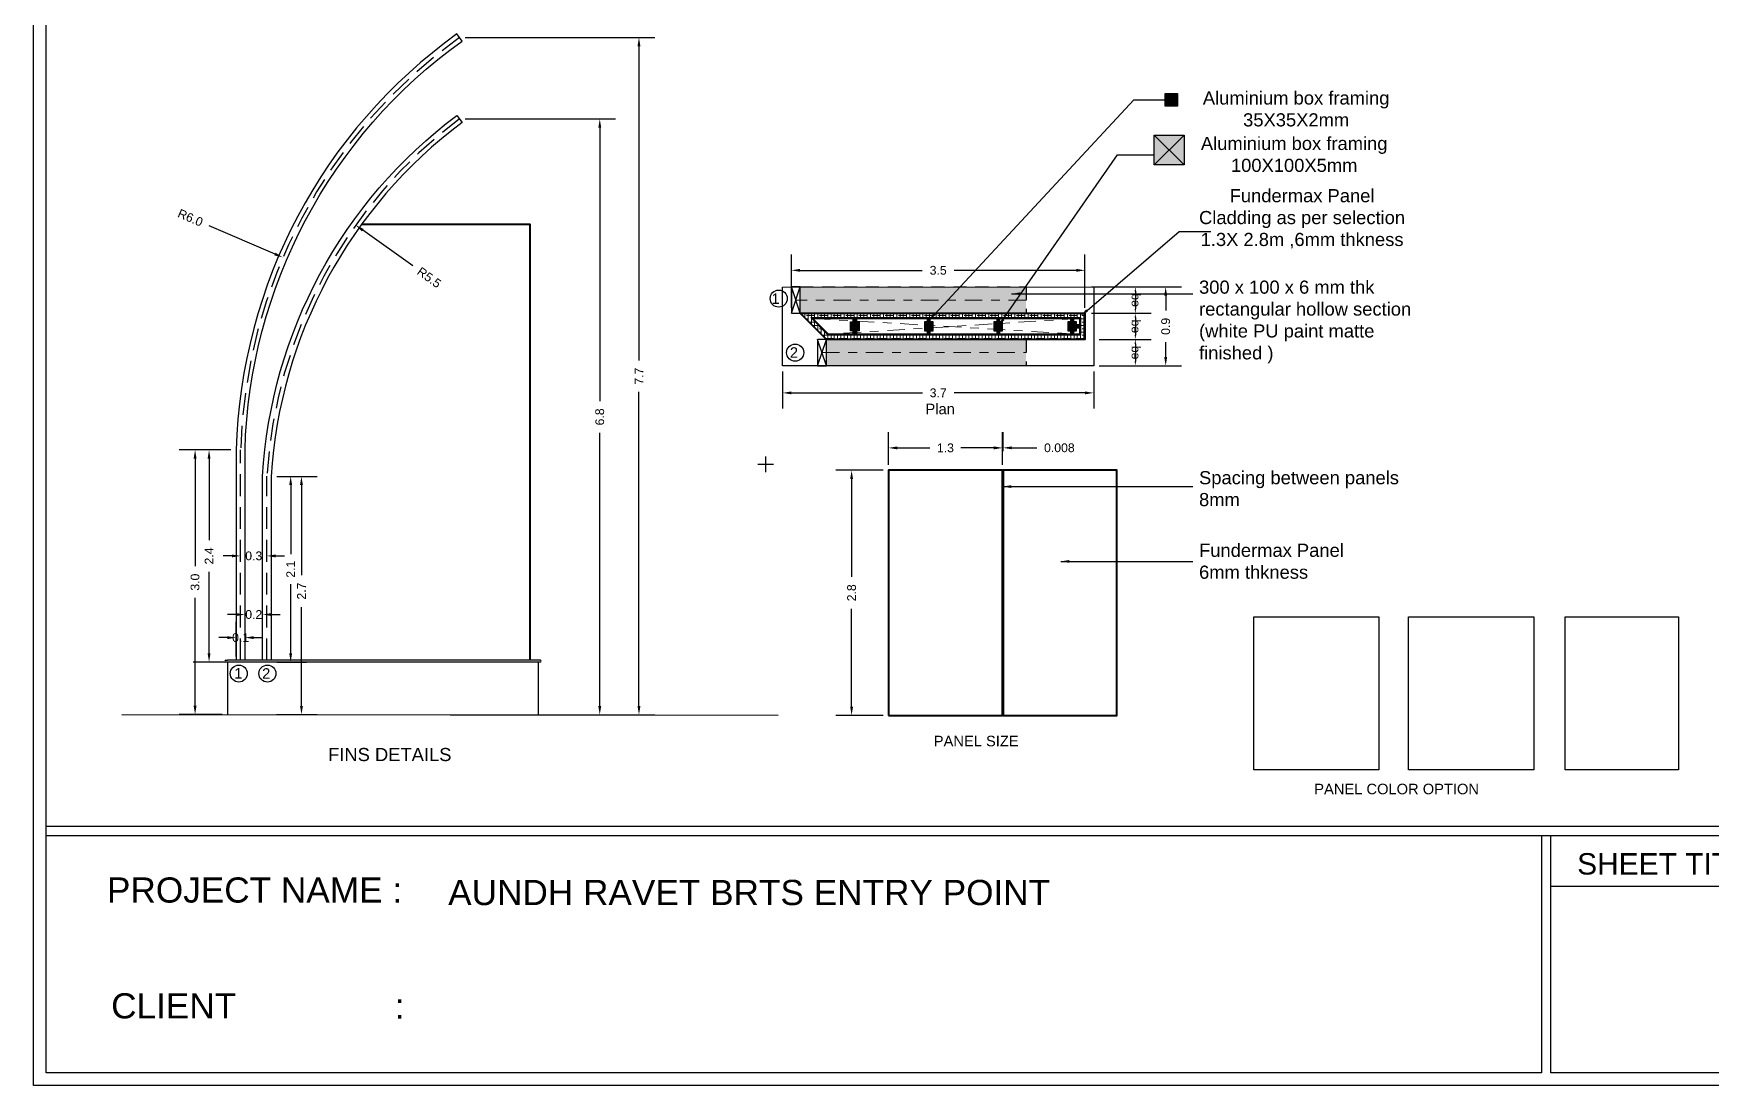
# Model space of a CAD drawing. Header units: metres. Extents: x 6 to 601, y -20 to 118.
# Drawn here: x 79.65 to 98.8, y -0.59 to 11.42 of the extents above; entities that cross this region are included whole.
import ezdxf
from ezdxf import colors
from ezdxf.entities.mleader import LeaderData, LeaderLine
from ezdxf.math import Vec2, Vec3

# ---------------------------------------------------------------- set-up
doc = ezdxf.new("R2010")
doc.units = ezdxf.units.M
doc.header["$MEASUREMENT"] = 0
for name, pattern in [('ACAD_ISO02W100', [15, 12, -3]), ('DASHDOT', [1, 0.5, -0.25, 0, -0.25]), ('DASHED', [0.75, 0.5, -0.25]), ('HIDDEN', [0.375, 0.25, -0.125])]:
    doc.linetypes.add(name, pattern=pattern)
for name, color, linetype in [('DEFPOINT', 7, 'Continuous'), ('HATCH', 8, 'Continuous'), ('PEDESTAL', 240, 'HIDDEN'), ('ProfileEdges', 7, 'Continuous')]:
    doc.layers.add(name, color=color, linetype=linetype)
doc.layers.add('grid', color=8, linetype='ACAD_ISO02W100', lineweight=0)
doc.styles.add('AR', font='arial.ttf')
doc.styles.add('PDF Arial', font='arial.ttf')
doc.styles.get("Standard").update_dxf_attribs({"font": 'arial.ttf'})
doc.dimstyles.get("Standard").update_dxf_attribs({"dimtxt": 0.18, "dimasz": 0.18, "dimexe": 0.18, "dimexo": 0.0625, "dimgap": 0.09, "dimtad": 0, "dimdec": 4, "dimzin": 0, "dimdsep": 46, "dimtxsty": 'Standard', "dimcen": 0.09, "dimadec": 0, "dimazin": 0, "dimtfac": 1, "dimtdec": 4, "dimtofl": 0, "dimtmove": 0, "dimatfit": 3, "dimfxl": 1, "dimtolj": 1, "dimtzin": 0, "dimarcsym": 0})
picture_1 = doc.add_image_def('image1.png', size_in_pixel=(285, 348))
picture_2 = doc.add_image_def('image2.png', size_in_pixel=(250, 305))
picture_3 = doc.add_image_def('image3.png', size_in_pixel=(253, 342))

# ---------------------------------------------------------------- blocks, each defined once
blk = doc.blocks.new('*D189')
at = {"layer": 'Defpoints', "color": 0, "transparency": 16777216}
for p in [(91.67392769438432, 8.527612069553049), (91.67392660952449, 8.22761217134988), (92.23542857353078, 8.227612171349882)]:
    blk.add_point(p, dxfattribs=at)
at = {"layer": 'grid', "color": 0, "lineweight": -2, "transparency": 16777216}
for p, q in [((91.73642769438432, 8.527612069553049), (92.41542857353079, 8.52761206955305)), ((92.23542857353078, 8.47761206955305), (92.23542857353078, 8.277612171349883)), ((91.73642660952449, 8.22761217134988), (92.41542857353079, 8.227612171349882))]:
    blk.add_line(p, q, dxfattribs=at)
at = {"layer": 'grid', "color": 0, "transparency": 16777216}
for points in [[(92.22709524019744, 8.47761206955305), (92.24376190686412, 8.47761206955305), (92.23542857353078, 8.52761206955305)], [(92.22709524019744, 8.277612171349883), (92.24376190686412, 8.277612171349883), (92.23542857353078, 8.227612171349882)]]:
    blk.add_solid(points, dxfattribs=at)
at = {"layer": 'grid', "color": 0, "transparency": 16777216, "insert": (92.23542857353077, 8.377612120451438), "char_height": 0.1, "attachment_point": 5, "rotation": 90}
blk.add_mtext('\\A1;eq', dxfattribs=at)
blk = doc.blocks.new('*D190')
at = {"layer": 'Defpoints', "color": 0, "transparency": 16777216}
for p in [(91.76049645092264, 8.227611858294528), (91.76049645092264, 7.927612069554504), (92.23542857353078, 7.927612069554504)]:
    blk.add_point(p, dxfattribs=at)
at = {"layer": 'grid', "color": 0, "lineweight": -2, "transparency": 16777216}
for p, q in [((91.82299645092264, 8.227611858294528), (92.41542857353079, 8.22761185829453)), ((92.23542857353078, 8.17761185829453), (92.23542857353078, 7.977612069554504)), ((91.82299645092264, 7.927612069554504), (92.41542857353079, 7.927612069554504))]:
    blk.add_line(p, q, dxfattribs=at)
at = {"layer": 'grid', "color": 0, "transparency": 16777216}
for points in [[(92.22709524019744, 8.17761185829453), (92.24376190686412, 8.17761185829453), (92.23542857353078, 8.22761185829453)], [(92.22709524019744, 7.977612069554504), (92.24376190686412, 7.977612069554504), (92.23542857353078, 7.927612069554504)]]:
    blk.add_solid(points, dxfattribs=at)
at = {"layer": 'grid', "color": 0, "transparency": 16777216, "insert": (92.23542857353077, 8.077611963924488), "char_height": 0.1, "attachment_point": 5, "rotation": 90}
blk.add_mtext('\\A1;eq', dxfattribs=at)
blk = doc.blocks.new('*D191')
at = {"layer": 'Defpoints', "color": 0, "transparency": 16777216}
for p in [(91.76049645092264, 7.927612069554504), (91.76049645092264, 7.627612069553413), (92.23542857353078, 7.627612069553413)]:
    blk.add_point(p, dxfattribs=at)
at = {"layer": 'grid', "color": 0, "lineweight": -2, "transparency": 16777216}
for p, q in [((91.82299645092264, 7.927612069554504), (92.41542857353079, 7.927612069554504)), ((92.23542857353078, 7.877612069554504), (92.23542857353078, 7.677612069553413)), ((91.82299645092264, 7.627612069553413), (92.41542857353079, 7.627612069553413))]:
    blk.add_line(p, q, dxfattribs=at)
at = {"layer": 'grid', "color": 0, "transparency": 16777216}
for points in [[(92.22709524019744, 7.877612069554504), (92.24376190686412, 7.877612069554504), (92.23542857353078, 7.927612069554504)], [(92.22709524019744, 7.677612069553413), (92.24376190686412, 7.677612069553413), (92.23542857353078, 7.627612069553413)]]:
    blk.add_solid(points, dxfattribs=at)
at = {"layer": 'grid', "color": 0, "transparency": 16777216, "insert": (92.23542857353077, 7.777612069553931), "char_height": 0.1, "attachment_point": 5, "rotation": 90}
blk.add_mtext('\\A1;eq', dxfattribs=at)
blk = doc.blocks.new('*D192')
at = {"layer": 'Defpoints', "color": 0, "transparency": 16777216}
for p in [(91.86998866508459, 8.527612069553049), (91.86998866508459, 7.627612069553413), (92.58203640983005, 7.627612069553413)]:
    blk.add_point(p, dxfattribs=at)
at = {"layer": 'grid', "color": 0, "lineweight": -2, "transparency": 16777216}
for p, q in [((91.93248866508459, 8.527612069553049), (92.76203640983006, 8.52761206955305)), ((92.58203640983005, 8.427612069553051), (92.58203640983005, 8.258744402431814)), ((92.58203640983005, 7.727612069553413), (92.58203640983005, 7.89647973667465)), ((91.93248866508459, 7.627612069553413), (92.76203640983006, 7.627612069553413))]:
    blk.add_line(p, q, dxfattribs=at)
at = {"layer": 'grid', "color": 0, "transparency": 16777216}
for points in [[(92.56536974316339, 8.427612069553051), (92.59870307649672, 8.427612069553051), (92.58203640983005, 8.52761206955305)], [(92.56536974316339, 7.727612069553413), (92.59870307649672, 7.727612069553413), (92.58203640983005, 7.627612069553413)]]:
    blk.add_solid(points, dxfattribs=at)
at = {"layer": 'grid', "color": 0, "transparency": 16777216, "insert": (92.58203640983004, 8.077612069553204), "char_height": 0.1, "attachment_point": 5, "rotation": 90}
blk.add_mtext('\\A1;0.9', dxfattribs=at)
blk = doc.blocks.new('*D193')
at = {"layer": 'Defpoints', "color": 0, "transparency": 16777216}
for p in [(90.71662793445141, 6.689364588917927), (89.4166279344514, 6.435033646660107), (90.71662793445141, 6.435033646660107)]:
    blk.add_point(p, dxfattribs=at)
at = {"layer": 'grid', "color": 0, "lineweight": -2, "transparency": 16777216}
for p, q in [((89.4166279344514, 6.497533646660107), (89.4166279344514, 6.869364588917927)), ((90.71662793445141, 6.497533646660107), (90.71662793445141, 6.869364588917927)), ((89.51662793445139, 6.689364588917927), (89.89030460566559, 6.689364588917927)), ((90.61662793445142, 6.689364588917927), (90.24295126323722, 6.689364588917927))]:
    blk.add_line(p, q, dxfattribs=at)
at = {"layer": 'grid', "color": 0, "transparency": 16777216}
for points in [[(89.51662793445139, 6.706031255584594), (89.51662793445139, 6.672697922251261), (89.4166279344514, 6.689364588917927)], [(90.61662793445142, 6.706031255584594), (90.61662793445142, 6.672697922251261), (90.71662793445141, 6.689364588917927)]]:
    blk.add_solid(points, dxfattribs=at)
at = {"layer": 'grid', "color": 0, "transparency": 16777216, "insert": (90.0666279344514, 6.689364588917927), "char_height": 0.1, "attachment_point": 5}
blk.add_mtext('\\A1;1.3', dxfattribs=at)
blk = doc.blocks.new('*D194')
at = {"layer": 'Defpoints', "color": 0, "transparency": 16777216}
for p in [(89.41662793445143, 6.435033646660111), (88.99535684213714, 3.635033646660108), (89.41662793445143, 3.635033646660109)]:
    blk.add_point(p, dxfattribs=at)
at = {"layer": 'grid', "color": 0, "lineweight": -2, "transparency": 16777216}
for p, q in [((89.35412793445143, 6.435033646660111), (88.81535684213713, 6.435033646660111)), ((88.99535684213714, 6.335033646660111), (88.99535684213714, 5.217018639838828)), ((88.99535684213714, 3.735033646660108), (88.99535684213714, 4.853048653481392)), ((89.35412793445143, 3.635033646660109), (88.81535684213713, 3.635033646660108))]:
    blk.add_line(p, q, dxfattribs=at)
at = {"layer": 'grid', "color": 0, "transparency": 16777216}
for points in [[(88.97869017547048, 6.335033646660111), (89.01202350880381, 6.335033646660111), (88.99535684213714, 6.435033646660111)], [(88.97869017547048, 3.735033646660108), (89.01202350880381, 3.735033646660109), (88.99535684213714, 3.635033646660108)]]:
    blk.add_solid(points, dxfattribs=at)
at = {"layer": 'grid', "color": 0, "transparency": 16777216, "insert": (88.99535684213713, 5.035033646660084), "char_height": 0.1, "attachment_point": 5, "rotation": 90}
blk.add_mtext('\\A1;2.8', dxfattribs=at)
blk = doc.blocks.new('*D186')
at = {"layer": 'Defpoints', "color": 0, "transparency": 16777216}
for p in [(90.71662793445141, 6.588702034003139), (90.72462793445142, 6.690294827376222), (90.72462793445142, 6.588702034003139)]:
    blk.add_point(p, dxfattribs=at)
at = {"layer": 'grid', "color": 0, "lineweight": -2, "transparency": 16777216}
for p, q in [((90.71662793445141, 6.651202034003139), (90.71662793445141, 6.870294827376222)), ((90.72462793445142, 6.651202034003139), (90.72462793445142, 6.870294827376222)), ((90.61662793445142, 6.690294827376222), (90.5166279344514, 6.690294827376222)), ((90.82462793445141, 6.690294827376222), (91.10904130416493, 6.690294827376222))]:
    blk.add_line(p, q, dxfattribs=at)
at = {"layer": 'grid', "color": 0, "transparency": 16777216}
for points in [[(90.61662793445142, 6.706961494042889), (90.61662793445142, 6.673628160709556), (90.71662793445141, 6.690294827376222)], [(90.82462793445141, 6.706961494042889), (90.82462793445141, 6.673628160709556), (90.72462793445142, 6.690294827376222)]]:
    blk.add_solid(points, dxfattribs=at)
at = {"layer": 'grid', "color": 0, "transparency": 16777216, "insert": (91.36786804359194, 6.690294827376222), "char_height": 0.1, "width": 1.087100901377994, "attachment_point": 5}
blk.add_mtext('\\A1;0.008', dxfattribs=at)
blk = doc.blocks.new('*D187')
at = {"color": 0, "lineweight": -2, "transparency": 16777216}
for p, q in [((81.9055367384426, 6.666769361858261), (81.31774947174905, 6.666769361858261)), ((81.49774947174906, 6.566769361858261), (81.49774947174906, 5.337253642245213)), ((81.49774947174906, 3.744564294230454), (81.49774947174906, 4.975602891904148)), ((81.80555929617648, 3.644564294230454), (81.31774947174905, 3.644564294230454))]:
    blk.add_line(p, q, dxfattribs=at)
at = {"color": 0, "transparency": 16777216}
for points in [[(81.4810828050824, 6.566769361858261), (81.51441613841573, 6.566769361858261), (81.49774947174906, 6.666769361858261)], [(81.4810828050824, 3.744564294230454), (81.51441613841573, 3.744564294230454), (81.49774947174906, 3.644564294230454)]]:
    blk.add_solid(points, dxfattribs=at)
at = {"layer": 'Defpoints', "color": 0, "transparency": 16777216}
for p in [(81.9680367384426, 6.666769361858261), (81.49774947174906, 3.644564294230454), (81.86805929617648, 3.644564294230454)]:
    blk.add_point(p, dxfattribs=at)
at = {"color": 0, "transparency": 16777216, "insert": (81.49774947174905, 5.156428267074657), "char_height": 0.1, "attachment_point": 5, "rotation": 90}
blk.add_mtext('\\A1;3.0', dxfattribs=at)
blk = doc.blocks.new('*D195')
at = {"color": 0, "lineweight": -2, "transparency": 16777216}
for p, q in [((82.01803673844259, 5.518587172291089), (82.01803673844259, 5.636087172291089)), ((82.3180367384426, 5.518587172291089), (82.3180367384426, 5.636087172291089)), ((81.9180367384426, 5.456087172291089), (81.81803673844259, 5.456087172291089)), ((82.4180367384426, 5.456087172291089), (82.5180367384426, 5.456087172291089))]:
    blk.add_line(p, q, dxfattribs=at)
at = {"color": 0, "transparency": 16777216}
for points in [[(81.9180367384426, 5.472753838957756), (81.9180367384426, 5.439420505624422), (82.01803673844259, 5.456087172291089)], [(82.4180367384426, 5.472753838957756), (82.4180367384426, 5.439420505624422), (82.3180367384426, 5.456087172291089)]]:
    blk.add_solid(points, dxfattribs=at)
at = {"layer": 'Defpoints', "color": 0, "transparency": 16777216}
for p in [(82.01803673844259, 5.456087172291089), (82.01803673844259, 5.456087172291089), (82.3180367384426, 5.456087172291089)]:
    blk.add_point(p, dxfattribs=at)
at = {"color": 0, "transparency": 16777216, "insert": (82.1680367384426, 5.456087172291089), "char_height": 0.1, "attachment_point": 5}
blk.add_mtext('\\A1;0.3', dxfattribs=at)
blk = doc.blocks.new('*D196')
at = {"color": 0, "lineweight": -2, "transparency": 16777216}
for p, q in [((81.96803673844258, 4.308587172291089), (81.96803673844258, 4.702867640310812)), ((82.0680367384426, 4.308587172291089), (82.0680367384426, 4.702867640310812)), ((81.86803673844258, 4.522867640310812), (81.76803673844258, 4.522867640310812)), ((82.1680367384426, 4.522867640310812), (82.2680367384426, 4.522867640310812))]:
    blk.add_line(p, q, dxfattribs=at)
at = {"color": 0, "transparency": 16777216}
for points in [[(81.86803673844258, 4.539534306977479), (81.86803673844258, 4.506200973644146), (81.96803673844258, 4.522867640310812)], [(82.1680367384426, 4.539534306977479), (82.1680367384426, 4.506200973644146), (82.0680367384426, 4.522867640310812)]]:
    blk.add_solid(points, dxfattribs=at)
at = {"layer": 'Defpoints', "color": 0, "transparency": 16777216}
for p in [(81.96803673844258, 4.522867640310812), (81.96803673844258, 4.246087172291089), (82.0680367384426, 4.246087172291089)]:
    blk.add_point(p, dxfattribs=at)
at = {"color": 0, "transparency": 16777216, "insert": (82.01803673844259, 4.522867640310812), "char_height": 0.1, "attachment_point": 5}
blk.add_mtext('\\A1;0.1', dxfattribs=at)
blk = doc.blocks.new('*D188')
at = {"color": 0, "lineweight": -2, "transparency": 16777216}
for p, q in [((82.0680367384426, 4.765367640310798), (82.0680367384426, 4.966389700740882)), ((82.26803673844259, 4.765367640310798), (82.26803673844259, 4.966389700740882)), ((81.9680367384426, 4.786389700740882), (81.8680367384426, 4.786389700740882)), ((82.36803673844258, 4.786389700740882), (82.46803673844259, 4.786389700740882))]:
    blk.add_line(p, q, dxfattribs=at)
at = {"color": 0, "transparency": 16777216}
for points in [[(81.9680367384426, 4.803056367407549), (81.9680367384426, 4.769723034074215), (82.0680367384426, 4.786389700740882)], [(82.36803673844258, 4.803056367407549), (82.36803673844258, 4.769723034074215), (82.26803673844259, 4.786389700740882)]]:
    blk.add_solid(points, dxfattribs=at)
at = {"layer": 'Defpoints', "color": 0, "transparency": 16777216}
for p in [(82.0680367384426, 4.786389700740882), (82.0680367384426, 4.702867640310798), (82.26803673844259, 4.702867640310798)]:
    blk.add_point(p, dxfattribs=at)
at = {"color": 0, "transparency": 16777216, "insert": (82.1680367384426, 4.786389700740882), "char_height": 0.1, "attachment_point": 5}
blk.add_mtext('\\A1;0.2', dxfattribs=at)
blk = doc.blocks.new('*D199')
at = {"color": 0, "lineweight": -2, "transparency": 16777216}
for p, q in [((84.58053673844262, 11.37658063798222), (86.74700737285578, 11.37658063798222)), ((86.56700737285577, 11.27658063798222), (86.56700737285577, 7.689526468257942)), ((86.56700737285577, 3.741230825136665), (86.56700737285577, 7.328284994860944)), ((84.5707702652962, 3.641230825136665), (86.74700737285578, 3.641230825136665))]:
    blk.add_line(p, q, dxfattribs=at)
at = {"color": 0, "transparency": 16777216}
for points in [[(86.5503407061891, 11.27658063798222), (86.58367403952244, 11.27658063798222), (86.56700737285577, 11.37658063798222)], [(86.5503407061891, 3.741230825136665), (86.58367403952244, 3.741230825136665), (86.56700737285577, 3.641230825136665)]]:
    blk.add_solid(points, dxfattribs=at)
at = {"layer": 'Defpoints', "color": 0, "transparency": 16777216}
for p in [(84.51803673844262, 11.37658063798222), (84.5082702652962, 3.641230825136665), (86.56700737285577, 3.641230825136665)]:
    blk.add_point(p, dxfattribs=at)
at = {"color": 0, "transparency": 16777216, "insert": (86.56700737285576, 7.508905731559416), "char_height": 0.1, "attachment_point": 5, "rotation": 90}
blk.add_mtext('\\A1;7.7', dxfattribs=at)
blk = doc.blocks.new('*D200')
at = {"color": 0, "lineweight": -2, "transparency": 16777216}
for p, q in [((84.58053673844262, 10.4460871722911), (86.2993763707387, 10.4460871722911)), ((86.11937637073869, 10.3460871722911), (86.11937637073869, 7.225064182888503)), ((86.11937637073869, 3.741230825136665), (86.11937637073869, 6.862253814539254)), ((84.5707702652962, 3.641230825136665), (86.2993763707387, 3.641230825136665))]:
    blk.add_line(p, q, dxfattribs=at)
at = {"color": 0, "transparency": 16777216}
for points in [[(86.10270970407203, 10.3460871722911), (86.13604303740536, 10.3460871722911), (86.11937637073869, 10.4460871722911)], [(86.10270970407203, 3.741230825136665), (86.13604303740536, 3.741230825136665), (86.11937637073869, 3.641230825136665)]]:
    blk.add_solid(points, dxfattribs=at)
at = {"layer": 'Defpoints', "color": 0, "transparency": 16777216}
for p in [(84.51803673844262, 10.4460871722911), (84.5082702652962, 3.641230825136665), (86.11937637073869, 3.641230825136665)]:
    blk.add_point(p, dxfattribs=at)
at = {"color": 0, "transparency": 16777216, "insert": (86.11937637073868, 7.043658998713852), "char_height": 0.1, "attachment_point": 5, "rotation": 90}
blk.add_mtext('\\A1;6.8', dxfattribs=at)
blk = doc.blocks.new('*D201')
at = {"color": 0, "lineweight": -2, "transparency": 16777216}
for p, q in [((82.43053673844264, 6.364594753288087), (82.89278719479962, 6.364594753288087)), ((82.71278719479962, 6.264594753288088), (82.71278719479962, 5.236353374716787)), ((82.71278719479962, 3.743937371316018), (82.71278719479962, 4.872588026831384)), ((82.42710169957503, 3.643937371316018), (82.89278719479962, 3.643937371316018))]:
    blk.add_line(p, q, dxfattribs=at)
at = {"color": 0, "transparency": 16777216}
for points in [[(82.69612052813295, 6.264594753288088), (82.72945386146628, 6.264594753288088), (82.71278719479962, 6.364594753288087)], [(82.69612052813295, 3.743937371316018), (82.72945386146628, 3.743937371316018), (82.71278719479962, 3.643937371316018)]]:
    blk.add_solid(points, dxfattribs=at)
at = {"layer": 'Defpoints', "color": 0, "transparency": 16777216}
for p in [(82.36803673844264, 6.364594753288087), (82.36460169957503, 3.643937371316018), (82.71278719479962, 3.643937371316018)]:
    blk.add_point(p, dxfattribs=at)
at = {"color": 0, "transparency": 16777216, "insert": (82.7127871947996, 5.05447070077406), "char_height": 0.1, "attachment_point": 5, "rotation": 90}
blk.add_mtext('\\A1;2.7', dxfattribs=at)
blk = doc.blocks.new('*D205')
at = {"color": 0, "lineweight": -2, "transparency": 16777216}
for p, q in [((81.65441574116424, 9.22755564487074), (82.40880040609484, 8.904296164026764)), ((88.01481076607041, 6.412078724017739), (88.01481076607041, 6.592078724017739)), ((87.92481076607041, 6.502078724017746), (88.10481076607041, 6.502078724017743))]:
    blk.add_line(p, q, dxfattribs=at)
at = {"color": 0, "transparency": 16777216}
blk.add_solid([(82.41536490024419, 8.919615602474071), (82.40223591194548, 8.888976725579457), (82.5007170367787, 8.864909199130647)], dxfattribs=at)
at = {"layer": 'Defpoints', "color": 0, "transparency": 16777216}
for p in [(82.5007170367787, 8.864909199130647), (88.0148107660704, 6.502078724017739)]:
    blk.add_point(p, dxfattribs=at)
at = {"color": 0, "transparency": 16777216, "insert": (81.4441925003594, 9.317637878568004), "char_height": 0.1, "attachment_point": 5, "rotation": 336.80450440668244}
blk.add_mtext('\\A1;R6.0', dxfattribs=at)
blk = doc.blocks.new('*D206')
at = {"color": 0, "lineweight": -2, "transparency": 16777216}
blk.add_line((83.98484631942414, 8.768402971225932), (83.4133561568161, 9.176397691737456), dxfattribs=at)
at = {"color": 0, "transparency": 16777216}
blk.add_solid([(83.42304011933521, 9.189962301857406), (83.403672194297, 9.162833081617514), (83.33196849609641, 9.234501466852123)], dxfattribs=at)
at = {"layer": 'Defpoints', "color": 0, "transparency": 16777216}
for p in [(83.33196849609641, 9.234501466852123), (87.80828983567979, 6.038793835545597)]:
    blk.add_point(p, dxfattribs=at)
at = {"color": 0, "transparency": 16777216, "insert": (84.1714328057221, 8.635196301524111), "char_height": 0.1, "attachment_point": 5, "rotation": 324.4764343268075}
blk.add_mtext('\\A1;R5.5', dxfattribs=at)
blk = doc.blocks.new('*D207')
at = {"color": 0, "lineweight": -2, "transparency": 16777216}
for p, q in [((81.9055367384426, 6.666769361858261), (81.47756318379294, 6.666769361858261)), ((81.65756318379294, 6.566769361858261), (81.65756318379294, 5.637039515954966)), ((81.65756318379294, 4.343953599110333), (81.65756318379294, 5.273683445013628)), ((81.9055367384426, 4.243953599110333), (81.47756318379294, 4.243953599110333))]:
    blk.add_line(p, q, dxfattribs=at)
at = {"color": 0, "transparency": 16777216}
for points in [[(81.64089651712628, 6.566769361858261), (81.67422985045961, 6.566769361858261), (81.65756318379294, 6.666769361858261)], [(81.64089651712628, 4.343953599110333), (81.67422985045961, 4.343953599110333), (81.65756318379294, 4.243953599110333)]]:
    blk.add_solid(points, dxfattribs=at)
at = {"layer": 'Defpoints', "color": 0, "transparency": 16777216}
for p in [(81.65756318379294, 6.666769361858261), (81.9680367384426, 6.666769361858261), (81.9680367384426, 4.243953599110333)]:
    blk.add_point(p, dxfattribs=at)
at = {"color": 0, "transparency": 16777216, "insert": (81.65756318379293, 5.455361480484273), "char_height": 0.1, "attachment_point": 5, "rotation": 90}
blk.add_mtext('\\A1;2.4', dxfattribs=at)
blk = doc.blocks.new('*D208')
at = {"color": 0, "lineweight": -2, "transparency": 16777216}
for p, q in [((82.43053673844264, 6.36459475328807), (82.7696824314864, 6.36459475328807)), ((82.5896824314864, 6.264594753288071), (82.5896824314864, 5.476504735544358)), ((82.5896824314864, 4.343953599110333), (82.5896824314864, 5.132043616854045)), ((82.43053673844264, 4.243953599110333), (82.7696824314864, 4.243953599110333))]:
    blk.add_line(p, q, dxfattribs=at)
at = {"color": 0, "transparency": 16777216}
for points in [[(82.57301576481973, 6.264594753288071), (82.60634909815306, 6.264594753288071), (82.5896824314864, 6.36459475328807)], [(82.57301576481973, 4.343953599110333), (82.60634909815306, 4.343953599110333), (82.5896824314864, 4.243953599110333)]]:
    blk.add_solid(points, dxfattribs=at)
at = {"layer": 'Defpoints', "color": 0, "transparency": 16777216}
for p in [(82.36803673844264, 6.36459475328807), (82.36803673844264, 4.243953599110333), (82.5896824314864, 4.243953599110333)]:
    blk.add_point(p, dxfattribs=at)
at = {"color": 0, "transparency": 16777216, "insert": (82.58968243148638, 5.304274176199177), "char_height": 0.1, "attachment_point": 5, "rotation": 90}
blk.add_mtext('\\A1;2.1', dxfattribs=at)
blk = doc.blocks.new('35x35')
at = {"true_color": 0x642165, "transparency": 33554666}
h = blk.add_hatch(color=219, dxfattribs=at)
h.dxf.hatch_style = 1
h.paths.add_polyline_path([(98.74687333591058, 6.78273073457126), (98.71187333591058, 6.78273073457126), (98.71187333591058, 6.74773073457126), (98.74687333591058, 6.74773073457126)])
for p, q in [((98.74687333591058, 6.78273073457126), (98.71187333591058, 6.74773073457126)), ((98.71187333591058, 6.78273073457126), (98.74687333591058, 6.74773073457126))]:
    blk.add_line(p, q)
blk.add_lwpolyline([(98.71187333591058, 6.78273073457126), (98.74687333591058, 6.78273073457126), (98.74687333591058, 6.74773073457126), (98.71187333591058, 6.74773073457126)], close=True)
blk = doc.blocks.new('100x100')
at = {"true_color": 0x4554a5, "transparency": 33554666}
h = blk.add_hatch(color=175, dxfattribs=at)
h.dxf.hatch_style = 1
h.paths.add_polyline_path([(98.84172092974345, 6.638474459096983), (98.74172092974345, 6.638474459096983), (98.74172092974345, 6.538474459096983), (98.84172092974345, 6.538474459096983)])
for p, q in [((98.84172092974345, 6.638474459096983), (98.74172092974345, 6.538474459096983)), ((98.74172092974345, 6.638474459096983), (98.84172092974345, 6.538474459096983))]:
    blk.add_line(p, q)
blk.add_lwpolyline([(98.74172092974345, 6.638474459096983), (98.84172092974345, 6.638474459096983), (98.84172092974345, 6.538474459096983), (98.74172092974345, 6.538474459096983)], close=True)
blk = doc.blocks.new('*D210')
at = {"layer": 'Defpoints', "color": 0, "transparency": 16777216}
for p in [(88.30752869571688, 8.717297749296028), (88.30752871058375, 8.22761201865663), (91.66049645092225, 8.227612120452735)]:
    blk.add_point(p, dxfattribs=at)
at = {"layer": 'grid', "color": 0, "lineweight": -2, "transparency": 16777216}
for p, q in [((88.30752870868625, 8.29011201865663), (88.30752869025208, 8.897297749296028)), ((91.66049644902475, 8.290112120452735), (91.66049643059058, 8.89729785109213)), ((88.40752869571688, 8.717297752332028), (89.80264148812351, 8.717297794687653)), ((91.56049643605539, 8.71729784805613), (90.16538364364875, 8.717297805700506))]:
    blk.add_line(p, q, dxfattribs=at)
at = {"layer": 'grid', "color": 0, "transparency": 16777216}
for points in [[(88.40752869521089, 8.733964418998696), (88.40752869622288, 8.70063108566536), (88.30752869571688, 8.717297749296028)], [(91.5604964355494, 8.733964514722798), (91.5604964365614, 8.700631181389463), (91.66049643605538, 8.71729785109213)]]:
    blk.add_solid(points, dxfattribs=at)
at = {"layer": 'grid', "color": 0, "transparency": 16777216, "insert": (89.98401256588613, 8.71729780019408), "char_height": 0.1, "attachment_point": 5, "rotation": 1.7394999081662939e-06}
blk.add_mtext('\\A1;3.5', dxfattribs=at)
blk = doc.blocks.new('*D211')
at = {"layer": 'Defpoints', "color": 0, "transparency": 16777216}
for p in [(88.20752871058339, 7.625907972882972), (91.76049645092262, 7.625907972882972), (91.76049645092262, 7.317819901778906)]:
    blk.add_point(p, dxfattribs=at)
at = {"layer": 'grid', "color": 0, "lineweight": -2, "transparency": 16777216}
for p, q in [((88.20752871058339, 7.563407972882972), (88.20752871058339, 7.137819901778906)), ((91.76049645092262, 7.563407972882972), (91.76049645092262, 7.137819901778906)), ((88.30752871058338, 7.317819901778906), (89.80301667352245, 7.317819901778906)), ((91.66049645092262, 7.317819901778906), (90.16500848798356, 7.317819901778906))]:
    blk.add_line(p, q, dxfattribs=at)
at = {"layer": 'grid', "color": 0, "transparency": 16777216}
for points in [[(88.30752871058338, 7.334486568445572), (88.30752871058338, 7.301153235112239), (88.20752871058339, 7.317819901778906)], [(91.66049645092262, 7.334486568445572), (91.66049645092262, 7.301153235112239), (91.76049645092262, 7.317819901778906)]]:
    blk.add_solid(points, dxfattribs=at)
at = {"layer": 'grid', "color": 0, "transparency": 16777216, "insert": (89.984012580753, 7.317819901778906), "char_height": 0.1, "attachment_point": 5}
blk.add_mtext('\\A1;3.7', dxfattribs=at)

msp = doc.modelspace()

# ---------------------------------------------------------------- hatches: boundary and pattern name
at = {"lineweight": 0, "true_color": 0xc7c8ca, "transparency": 33554559}
h = msp.add_hatch(color=9, dxfattribs=at)
h.dxf.hatch_style = 1
h.paths.add_polyline_path([(90.98743450813144, 8.377612018656267), (90.98743450813144, 8.527612018657722), (88.40752871058412, 8.527612018657722), (88.40752871058412, 8.377612018656267)])
h.paths.add_polyline_path([(90.98743450813144, 8.22761201865663), (90.98743450813144, 8.377612018656267), (88.40752871058412, 8.377612018656267), (88.40752871058412, 8.22761201865663)])
at = {"lineweight": 0, "true_color": 0x636466, "transparency": 33554559}
h = msp.add_hatch(dxfattribs=at)
h.set_pattern_fill('ANSI38', color=251, scale=0.3, angle=45)
h.set_pattern_definition([(90, (-10357.50199075118, -10912.88724161407), (-0.03750000000000001, 0), []), (180, (-10357.50199075118, -10912.88724161407), (-0.07500000000000001, -0.03749999999999999), [0.09375, -0.05624999999999999])])
h.paths.add_polyline_path([(91.66049645092225, 8.227612120452735), (90.98743450813144, 8.2276118553514), (88.40752871058412, 8.22761201865663), (88.70752311633787, 7.927612018657358), (91.66049645092225, 7.927612018657358)])
h.paths.add_polyline_path([(91.60828188424584, 7.977612018656631), (88.72823406754632, 7.977612018656631), (88.52823854992657, 8.177611265757635), (91.60828188424584, 8.177612095002162)], flags=16)
h.paths.add_polyline_path([(91.59919062328463, 7.987612018656849), (88.73237625778692, 7.987612018656849), (88.55238035493112, 8.16761127804651), (91.59919062328463, 8.167612089912412)], flags=0)
at = {"lineweight": 0, "true_color": 0xc7c8ca, "transparency": 33554559}
h = msp.add_hatch(color=9, dxfattribs=at)
h.dxf.hatch_style = 1
edge = h.paths.add_edge_path()
edge.add_line((88.86455268942863, 7.927612018657358), (90.98743450813144, 7.927612018657358))
edge.add_line((90.98743450813144, 7.927612018657358), (90.98743450813144, 7.777612018655903))
edge.add_line((90.98743450813144, 7.777612018655903), (88.92468270471709, 7.777612018655903))
edge.add_arc((88.70752311633787, 7.777612018655903), 0.2171595883800705, 359.9999999999831, 403.6884178243488)
edge = h.paths.add_edge_path()
edge.add_line((88.92468270471709, 7.777612018655903), (90.98743450813144, 7.777612018655903))
edge.add_line((90.98743450813144, 7.777612018655903), (90.98743450813144, 7.627612018656267))
edge.add_line((90.98743450813144, 7.627612018654448), (88.86455268942863, 7.627612018654448))
edge.add_arc((88.70752311633787, 7.777612018655903), 0.2171595883800703, 316.3115821757822, 360.0000000000066)
edge = h.paths.add_edge_path()
edge.add_line((88.70752311633787, 7.927612018657358), (88.86455268942863, 7.927612018657358))
edge.add_arc((88.70752311633787, 7.777612018655903), 0.2171595883800727, 359.9999999999831, 403.68841782434873, ccw=False)
edge.add_line((88.92468270471709, 7.777612018655903), (88.70752311633787, 7.777612018655903))
edge.add_line((88.70752311633787, 7.777612018655903), (88.70752311633787, 7.927612018657358))
edge = h.paths.add_edge_path()
edge.add_line((88.70752311633787, 7.777612018655903), (88.92468270471709, 7.777612018655903))
edge.add_arc((88.70752311633787, 7.777612018655903), 0.2171595883800705, 316.31158217578223, 360.00000000000654, ccw=False)
edge.add_line((88.86455268942863, 7.627612018656267), (88.70752311633787, 7.627612018656267))
edge.add_line((88.70752311633787, 7.627612018656267), (88.70752311633787, 7.777612018655903))

# ---------------------------------------------------------------- linework, layer by layer
for p, q in [((88.30752871058375, 8.22761201865663), (88.40752871058412, 8.527612018655903)), ((88.40752871058412, 8.22761201865663), (88.30752871058375, 8.527612018655903)), ((88.6075231163375, 7.627612018656267), (88.70752311633787, 7.927612018655539)), ((88.70752311633787, 7.627612018656267), (88.6075231163375, 7.927612018655539)), ((81.84805929617698, 4.263953599110331), (81.86805929617698, 4.263953599110331)), ((81.86805929617698, 4.243953599110331), (81.84805929617698, 4.243953599110331)), ((85.44103372431815, 4.263953599110331), (81.86805929617698, 4.263953599110331)), ((85.44103372431815, 4.243953599110331), (81.86805929617698, 4.243953599110331)), ((116.1920338097781, 2.259267917033242), (79.79587240479594, 2.259267917033242))]:
    msp.add_line(p, q)
at = {"color": 252, "linetype": 'DASHDOT', "lineweight": 20, "ltscale": 0.4, "true_color": 0x939598}
for p, q in [((90.98743450813144, 8.377612018656267), (88.35752871058484, 8.377612018656267)), ((88.55238035493112, 8.16761127804651), (91.59919062328463, 7.987612018656849)), ((91.59919062328463, 8.167612089912412), (88.73237625778692, 7.987612018656849)), ((88.65752311633678, 7.777612018655903), (90.98743450813144, 7.777612018655903))]:
    msp.add_line(p, q, dxfattribs=at)
at = {"lineweight": 30}
for points in [[(82.0680367384426, 4.263953599110331), (82.0680367384426, 6.665402133294339, -0.2344220221815113), (84.54718129987569, 11.33595312835053), (84.48889217700949, 11.4172081476139, 0.2344821333770125), (81.96803673844258, 6.666769361858258), (81.96803673844258, 4.263953599110331)], [(82.26803673844259, 4.263953599110331), (82.26803673844259, 6.367572816860026, -0.2210573389115187), (84.48812534664953, 10.48615347535242), (84.54794813023565, 10.40602086922977, 0.2209153558967165), (82.36803673844261, 6.364594753288067), (82.36803673844261, 4.263953599110331)]]:
    msp.add_lwpolyline(points, format="xyb", dxfattribs=at)
for points in [[(88.30752871058375, 8.22761201865663), (88.40752871058412, 8.22761201865663), (88.40752871058412, 8.527612018655903), (88.30752871058375, 8.527612018655903), (88.30752871058375, 8.22761201865663)], [(88.6075231163375, 7.627612018656267), (88.70752311633787, 7.627612018656267), (88.70752311633787, 7.927612018655539), (88.6075231163375, 7.927612018655539), (88.6075231163375, 7.627612018656267)]]:
    msp.add_lwpolyline(points, dxfattribs=at)
at = {"linetype": 'DASHED', "ltscale": 0.3}
for points in [[(88.40752871058412, 8.527612018657722), (90.98743450813144, 8.527612018657722), (90.98743450813144, 8.22761201865663), (88.40752871058412, 8.22761201865663)], [(88.70752311633787, 7.927612018657358), (90.98743450813144, 7.927612018655539), (90.98743450813144, 7.627612018654448), (88.70752311633787, 7.627612018656267)]]:
    msp.add_lwpolyline(points, dxfattribs=at)
for points in [[(88.52823854992657, 8.177611265757635), (91.60828188424584, 8.177612095002162), (91.60828188424584, 7.977612018656631), (88.72823406754632, 7.977612018656631)], [(88.55238035493112, 8.16761127804651), (91.59919062328463, 8.167612089912412), (91.59919062328463, 7.987612018656849), (88.73237625778692, 7.987612018656849)]]:
    msp.add_lwpolyline(points, close=True)
for centre in [(88.16268026770358, 8.394387897144528), (88.35087889552032, 7.777282965431853), (81.99704610782084, 4.112344462631797), (82.32385184539345, 4.112344462631797)]:
    msp.add_circle(centre, 0.09742578797283351)
for centre, start, end in [((81.84805929617698, 4.253953599110329), 90, 270), ((85.44103372431815, 4.253953599110329), 270, 90)]:
    msp.add_arc(centre, 0.009999999999999787, start, end)
at = {"layer": 'DEFPOINT'}
msp.add_lwpolyline([(79.65312880861714, 23.42594471986086), (116.3347748917232, 23.42594471986086), (116.3347748917232, -0.5912783078527775), (79.65312880861714, -0.5912783078527775)], close=True, dxfattribs=at)
for points in [[(96.87406553183143, 2.259267917033242), (96.87406553183143, -0.4485347387085253), (79.79587240479594, -0.4485347387085253), (79.79587240479594, 23.28578742163995), (116.1920338097781, 23.28578742163995), (116.1920338097781, 2.367407005047646), (79.79587413502142, 2.367407005047646)], [(102.0560920893599, 2.259267917033242), (102.0560920893599, -0.4485347387085253), (96.9822046198459, -0.4485347387085253), (96.9822046198459, 2.259267917033242)]]:
    msp.add_lwpolyline(points, dxfattribs=at)
at = {"layer": 'grid', "linetype": 'HIDDEN', "lineweight": 30}
for points in [[(82.01803673844259, 4.263953599110331), (82.01803673844259, 6.666087172291089, -0.234452265469862), (84.51803673844253, 11.37658063798217)], [(82.3180367384426, 4.263953599110331), (82.3180367384426, 6.366087172291088, -0.2209868305225694), (84.51803673844269, 10.44608717229117)]]:
    msp.add_lwpolyline(points, format="xyb", dxfattribs=at)
at = {"layer": 'HATCH', "color": 7, "lineweight": 25}
msp.add_lwpolyline([(96.9822046198459, 1.683967995831376), (102.0560920893599, 1.683967995831376)], dxfattribs=at)
at = {"layer": 'PEDESTAL', "linetype": 'Continuous', "ltscale": 0.5}
msp.add_lwpolyline([(88.20752871058339, 8.525907972886246), (91.76049645092262, 8.527612069556683), (91.76049645092262, 7.627612069553409), (88.20752871058339, 7.625907972882972)], close=True, dxfattribs=at)
at = {"layer": 'PEDESTAL', "linetype": 'Continuous', "lineweight": 30, "ltscale": 0.5, "transparency": 33554687}
msp.add_lwpolyline([(85.42102911442237, 3.640078396997687), (85.42103372431815, 4.243953599110331), (81.86805929617698, 4.243953599110331), (81.86805929617698, 3.644564294230452)], close=True, dxfattribs=at)
at = {"layer": 'ProfileEdges', "lineweight": 30}
msp.add_line((80.66189261300107, 3.646087172291089), (88.15739249390043, 3.63662352810215), dxfattribs=at)
at = {"layer": 'ProfileEdges', "color": 32, "lineweight": 40, "true_color": 0xcd6928}
for points in [[(83.4019813518178, 9.244564294227178), (85.32101116658194, 9.244564294227178), (85.32101116658194, 4.263953599110331)], [(88.40752871058412, 8.22761201865663), (91.66049645092225, 8.227612120452735), (91.66049645092225, 7.927612018657358), (88.70752311633787, 7.927612018657358), (88.40752871058412, 8.22761201865663)]]:
    msp.add_lwpolyline(points, dxfattribs=at)
for points in [[(89.4166279344514, 3.635033646660107), (90.71662793445141, 3.635033646660107), (90.71662793445141, 6.435033646660107), (89.4166279344514, 6.435033646660107)], [(90.72462793445142, 3.635033646660107), (92.02462793445143, 3.635033646660107), (92.02462793445143, 6.435033646660107), (90.72462793445142, 6.435033646660107)]]:
    msp.add_lwpolyline(points, close=True, dxfattribs=at)

# ---------------------------------------------------------------- block references
for name, p, xscale, yscale, zscale in [('35x35', (-308.3130979850778, -16.81012151039749), 4.061210517956158, 4.061210517956158, 4.061210517956158), ('100x100', (-243.1223610101459, -12.29945270530362), 3.398507423780016, 3.398507423780016, 3.398507423780016)]:
    msp.add_blockref(name, p, dxfattribs=dict(xscale=xscale, yscale=yscale, zscale=zscale))
for name, p in [('100x100', (-9.759311534916904, 1.489137595187649)), ('35x35', (-9.696963941084036, 1.379881319713372)), ('35x35', (-9.696963941084036, 1.244881319713371))]:
    msp.add_blockref(name, p)
at = {"xscale": -1}
for name, p in [('100x100', (188.6680574007227, 1.489137595187649)), ('35x35', (188.6057098068898, 1.379881319713372)), ('100x100', (189.4619844768754, 1.489137595187649)), ('35x35', (189.3996368830425, 1.379881319713372)), ('100x100', (190.3059115530281, 1.489137595187649)), ('35x35', (190.2435639591952, 1.379881319713372)), ('35x35', (190.3110639591952, 1.312381319713372)), ('35x35', (188.6057098068898, 1.244881319713371)), ('35x35', (189.3996368830425, 1.244881319713371)), ('35x35', (190.2435639591952, 1.244881319713371))]:
    msp.add_blockref(name, p, dxfattribs=at)

# ---------------------------------------------------------------- texts
at = {"layer": 'HATCH', "color": 7, "attachment_point": 7, "style": 'PDF Arial'}
for s, insert, char_height, width in [('Plan', (89.83874857908448, 7.07279919635925), 0.12, 1.763939092630203), ('PANEL SIZE', (89.93391987934284, 3.280121078015357), 0.12, 1.763939092630203), ('PANEL COLOR OPTION', (94.27859770784474, 2.732484529932648), 0.12, 4.907956000781773), (': ', (83.77791096045482, 0.1702111240066886), 0.2875935493154992, 6.251761694938609)]:
    msp.add_mtext(s, dxfattribs=dict(at, insert=insert, char_height=char_height, width=width))
for s, insert, char_height in [('SHEET TITLE:', (97.28055251500862, 1.813725888807579), 0.2446083798724299), ('PROJECT NAME :   ', (80.49176474137164, 1.492905792456415), 0.2875935493154992), ('AUNDH RAVET BRTS ENTRY POINT', (84.38819624174823, 1.464554699115695), 0.2875935493154992), ('CLIENT', (80.5393258608849, 0.1702111240066886), 0.2875935493154992)]:
    msp.add_mtext(s, dxfattribs=dict(at, insert=insert, char_height=char_height))
at = {"layer": 'ProfileEdges', "style": 'AR'}
for s, width, heights, insert, char_height, attachment_point in [('\\pxqc;Aluminium box framing ^J35X35X2mm', 2.764322786391403, [0], (92.68974217208725, 10.76078380396641), 0.15, 1), ('\\pxqc;Aluminium box framing ^J100X100X5mm', 2.764322786391403, [0.4057298772169168], (92.66729519426589, 10.24145623050774), 0.15, 1), ('\\pxqc;Fundermax Panel Cladding as per selection^J1.3X 2.8m ,6mm thkness', 2.495080113051245, [0.9761567654268822], (92.89203642937458, 9.645167916037684), 0.15, 1), ('1', 2.826833377745672, [0], (88.17326508982869, 8.453607345548422), 0.12, 3), ('300 x 100 x 6 mm thk rectangular hollow section   (white PU paint matte finished )', 2.764322786391403, [0], (92.96301185395332, 8.600426316169008), 0.15, 1), ('2', 2.826833377745672, [0], (88.38374176905545, 7.838419745034601), 0.12, 3), ('Spacing between panels\\P8mm', 2.764322786391403, [0], (92.96301185395332, 6.424436386573946), 0.15, 1), ('Fundermax Panel\\P6mm thkness', 2.764322786391403, [0], (92.96301185395332, 5.595435636912528), 0.15, 1), ('1', 2.826833377745672, [0], (82.03938269000093, 4.175059470136518), 0.12, 3), ('2', 2.826833377745672, [0], (82.35671471892795, 4.17348124223409), 0.12, 3), ('\\pxql;FINS DETAILS', 1.478882916071598, [0.2088663404868796], (84.49565194730377, 3.262937860181722), 0.15, 3)]:
    msp.add_mtext_dynamic_manual_height_columns(s, width=width, gutter_width=1, heights=heights, dxfattribs=dict(at, insert=insert, char_height=char_height, attachment_point=attachment_point))

# ---------------------------------------------------------------- dimensions: what is measured, and where the dimension line sits
at = {"color": 251, "true_color": 0x636466}
for base, p1, p2, angle, picture, middle, dimtype in [((86.56700737285577, 3.641230825136665), (84.51803673844259, 11.37658063798222), (84.50827026529618, 3.641230825136663), 90, '*D199', (86.56700737285576, 7.508905731559416), 160), ((86.11937637073869, 3.641230825136665), (84.51803673844259, 10.4460871722911), (84.50827026529618, 3.641230825136663), 90, '*D200', (86.11937637073868, 7.043658998713852), 160), ((81.49774947174906, 3.644564294230454), (81.96803673844258, 6.666769361858258), (81.86805929617645, 3.644564294230452), 90, '*D187', (81.49774947174905, 5.156428267074657), 160), ((82.71278719479962, 3.643937371316018), (82.36803673844261, 6.364594753288084), (82.364601699575, 3.643937371316016), 90, '*D201', (82.7127871947996, 5.05447070077406), 160), ((82.5896824314864, 4.243953599110333), (82.36803673844261, 6.364594753288067), (82.36803673844261, 4.243953599110331), 90, '*D208', (82.58968243148638, 5.304274176199177), 160), ((82.01803673844259, 5.456087172291089), (82.3180367384426, 5.456087172291089), (82.01803673844259, 5.456087172291089), 180, '*D195', (82.1680367384426, 5.456087172291089), 161), ((82.0680367384426, 4.786389700740882), (82.26803673844259, 4.702867640310798), (82.0680367384426, 4.702867640310798), 180, '*D188', (82.1680367384426, 4.786389700740882), 161), ((81.96803673844258, 4.522867640310812), (82.0680367384426, 4.246087172291089), (81.96803673844258, 4.246087172291089), 180, '*D196', (82.01803673844259, 4.522867640310812), 161)]:
    dim = msp.add_linear_dim(base=base, p1=p1, p2=p2, angle=angle, dimstyle='Standard', override={"dimtxt": 0.1, "dimasz": 0.1, "dimdec": 1, "dimtdec": 1}, dxfattribs=at)
    dim.commit()
    dim.dimension.update_dxf_attribs({"geometry": picture, "text_midpoint": middle, "dimtype": dimtype})
for center, mpoint, picture, middle in [((88.0148107660704, 6.502078724017739), (82.5007170367787, 8.864909199130647), '*D205', (81.4441925003594, 9.317637878568004)), ((87.80828983567979, 6.038793835545597), (83.33196849609641, 9.234501466852123), '*D206', (84.1714328057221, 8.635196301524111))]:
    dim = msp.add_radius_dim(center=center, mpoint=mpoint, dimstyle='Standard', override={"dimtxt": 0.1, "dimasz": 0.1, "dimdec": 1, "dimtdec": 1}, dxfattribs=at)
    dim.commit()
    dim.dimension.update_dxf_attribs({"geometry": picture, "text_midpoint": middle, "dimtype": 164})
dim = msp.add_linear_dim(base=(81.65756318379294, 6.666769361858261), p1=(81.96803673844258, 4.243953599110331), p2=(81.96803673844258, 6.666769361858258), angle=90, dimstyle='Standard', override={"dimtxt": 0.1, "dimasz": 0.1, "dimdec": 1, "dimtdec": 1}, dxfattribs=at)
dim.commit()
dim.dimension.update_dxf_attribs({"geometry": '*D207', "text_midpoint": (81.65756318379293, 5.455361480484273)})
at = {"layer": 'grid'}
dim = msp.add_aligned_dim(p1=(91.66049645092225, 8.227612120452735), p2=(88.30752871058375, 8.22761201865663), distance=-0.48968573063939785, text='3.5', dimstyle='Standard', override={"dimtxt": 0.1, "dimasz": 0.1, "dimdec": 1, "dimtdec": 1}, dxfattribs=at)
dim.commit()
dim.dimension.update_dxf_attribs({"geometry": '*D210', "text_midpoint": (89.98401256588613, 8.71729780019408)})
for base, p1, p2, angle, text, override, picture, middle, dimtype in [((92.23542857353078, 8.227612171349882), (91.67392769438429, 8.527612069553046), (91.67392660952446, 8.227612171349877), 90, 'eq', {"dimtxt": 0.1, "dimasz": 0.05, "dimdec": 1, "dimtdec": 1}, '*D189', (92.23542857353077, 8.377612120451438), 160), ((92.23542857353078, 7.927612069554504), (91.76049645092262, 8.227611858294525), (91.76049645092262, 7.927612069554501), 90, 'eq', {"dimtxt": 0.1, "dimasz": 0.05, "dimdec": 1, "dimtdec": 1}, '*D190', (92.23542857353077, 8.077611963924488), 160), ((92.23542857353078, 7.627612069553413), (91.76049645092262, 7.927612069554501), (91.76049645092262, 7.627612069553409), 90, 'eq', {"dimtxt": 0.1, "dimasz": 0.05, "dimdec": 1, "dimtdec": 1}, '*D191', (92.23542857353077, 7.777612069553931), 160), ((90.72462793445142, 6.690294827376222), (90.71662793445141, 6.588702034003139), (90.72462793445142, 6.588702034003139), 0, '0.008', {"dimtxt": 0.1, "dimasz": 0.1, "dimdec": 1, "dimtdec": 1}, '*D186', (91.36786804359194, 6.690294827376222), 161)]:
    dim = msp.add_linear_dim(base=base, p1=p1, p2=p2, angle=angle, text=text, dimstyle='Standard', override=override, dxfattribs=at)
    dim.commit()
    dim.dimension.update_dxf_attribs({"geometry": picture, "text_midpoint": middle, "dimtype": dimtype})
for base, p1, p2, picture, middle in [((92.58203640983005, 7.627612069553413), (91.86998866508456, 8.527612069553046), (91.86998866508456, 7.627612069553409), '*D192', (92.58203640983004, 8.077612069553204)), ((88.99535684213714, 3.635033646660108), (89.4166279344514, 6.435033646660107), (89.4166279344514, 3.635033646660107), '*D194', (88.99535684213713, 5.035033646660084))]:
    dim = msp.add_linear_dim(base=base, p1=p1, p2=p2, angle=90, dimstyle='Standard', override={"dimtxt": 0.1, "dimasz": 0.1, "dimdec": 1, "dimtdec": 1}, dxfattribs=at)
    dim.commit()
    dim.dimension.update_dxf_attribs({"geometry": picture, "text_midpoint": middle})
dim = msp.add_linear_dim(base=(91.76049645092262, 7.317819901778906), p1=(88.20752871058339, 7.625907972882972), p2=(91.76049645092262, 7.625907972882972), text='3.7', dimstyle='Standard', override={"dimtxt": 0.1, "dimasz": 0.1, "dimdec": 1, "dimtdec": 1}, dxfattribs=at)
dim.commit()
dim.dimension.update_dxf_attribs({"geometry": '*D211', "text_midpoint": (89.984012580753, 7.317819901778906)})
dim = msp.add_linear_dim(base=(90.71662793445141, 6.689364588917927), p1=(89.4166279344514, 6.435033646660107), p2=(90.71662793445141, 6.435033646660107), dimstyle='Standard', override={"dimtxt": 0.1, "dimasz": 0.1, "dimdec": 1, "dimtdec": 1}, dxfattribs=at)
dim.commit()
dim.dimension.update_dxf_attribs({"geometry": '*D193', "text_midpoint": (90.0666279344514, 6.689364588917927)})

# ---------------------------------------------------------------- pictures from other files: only their frames are drawn
image = msp.add_image(picture_1, insert=(93.58903468640668, 3.013661753661367), size_in_units=(1.4289873624869955, 1.7448687794578046))
image.dxf.flags = 7
image = msp.add_image(picture_2, insert=(95.35669956361656, 3.013661753661367), size_in_units=(1.430220311030987, 1.7448687794578044))
image.dxf.flags = 7
image = msp.add_image(picture_3, insert=(97.14566392779173, 3.013661753661367), size_in_units=(1.2907947403591356, 1.7448687794578044))
image.dxf.flags = 7

# ---------------------------------------------------------------- leaders
at = {"color": 251, "true_color": 0x636466}
for points in [[(90.71969087800984, 6.247734298441317), (92.89274206102873, 6.247734298441317)], [(91.38280870701057, 5.393119265045842), (92.89274206102873, 5.393119265045842)]]:
    msp.add_leader(points, dimstyle='Standard', override={"dimtxt": 0.15, "dimasz": 0.1, "dimdec": 1, "dimtdec": 1}, dxfattribs=at)
at = {"layer": 'grid'}
msp.add_leader([(90.82270495421984, 8.449835138602142), (92.89274206102873, 8.449835138602142)], dimstyle='Standard', override={"dimtxt": 0.1, "dimasz": 0.1, "dimgap": 0.09, "dimtad": 0, "dimdec": 1, "dimtdec": 1}, dxfattribs=at)
ml = msp.add_multileader_mtext('Standard', dxfattribs=at)
ml.set_content('', color=256)
ml.set_leader_properties()
ml.build(insert=Vec2(0, 0))
ml.multileader.update_dxf_attribs({"dogleg_length": 0.36, "arrow_head_size": 0.1})
ctx = ml.context
ctx.base_point, ctx.char_height, ctx.arrow_head_size, ctx.landing_gap_size, ctx.plane_origin = Vec3(92.57660025387828, 10.66490470524357), 0.18, 0.1, 0.09, Vec3(92.01146291508132, 10.46707954867429)
notes = []
notes.append((ctx, [(1, (1, 1, 0), (92.21660025387828, 10.66490470524357), (1, 0), 0.36, [(0, [(89.87633647097925, 8.145112054284633)], 0, [])])]))
ctx.mtext.insert, ctx.mtext.flow_direction = Vec3(92.66660025387829, 10.75490470524357), 5
ml = msp.add_multileader_mtext('Standard', dxfattribs=at)
ml.set_content('', color=256)
ml.set_leader_properties()
ml.build(insert=Vec2(0, 0))
ml.multileader.update_dxf_attribs({"dogleg_length": 0.36, "arrow_head_size": 0.1})
ctx = ml.context
ctx.base_point, ctx.char_height, ctx.arrow_head_size, ctx.landing_gap_size, ctx.plane_origin = Vec3(92.45211060640175, 10.03695989926703), 0.18, 0.1, 0.09, Vec3(91.82773209592298, 9.83913474269775)
notes.append((ctx, [(1, (1, 1, 0), (92.03286943471994, 10.03695989926703), (1, 0), 0.4192411716818049, [(0, [(90.67026354713195, 8.07761205428463)], 0, [])])]))
ctx.mtext.insert, ctx.mtext.flow_direction = Vec3(92.54211060640175, 10.12695989926703), 5
ml = msp.add_multileader_mtext('Standard', dxfattribs=at)
ml.set_content('', color=256)
ml.set_leader_properties()
ml.build(insert=Vec2(0, 0))
ml.multileader.update_dxf_attribs({"dogleg_length": 0.36, "arrow_head_size": 0.1})
ctx = ml.context
ctx.base_point, ctx.char_height, ctx.arrow_head_size, ctx.landing_gap_size, ctx.plane_origin = Vec3(93.09717376817154, 9.16014859784571), 0.18, 0.1, 0.09, Vec3(92.89203642937458, 8.962323441276427)
notes.append((ctx, [(1, (1, 1, 0), (92.73717376817154, 9.16014859784571), (1, 0), 0.36, [(0, [(91.60828188424584, 8.195181273515148)], 0, [])])]))
ctx.mtext.insert, ctx.mtext.flow_direction = Vec3(93.18717376817155, 9.25014859784571), 5
for ctx, leaders in notes:
    for number, flags, end, landing, length, lines in leaders:
        leader = LeaderData()
        leader.index, (leader.has_last_leader_line, leader.has_dogleg_vector, leader.attachment_direction) = number, flags
        leader.last_leader_point, leader.dogleg_vector, leader.dogleg_length = Vec3(end), Vec3(landing), length
        for number, points, colour, breaks in lines:
            line = LeaderLine()
            line.index, line.vertices, line.color, line.breaks = number, Vec3.list(points), colors.encode_raw_color(colour), breaks
            leader.lines.append(line)
        ctx.leaders.append(leader)

doc.saveas('drawing.dxf')
